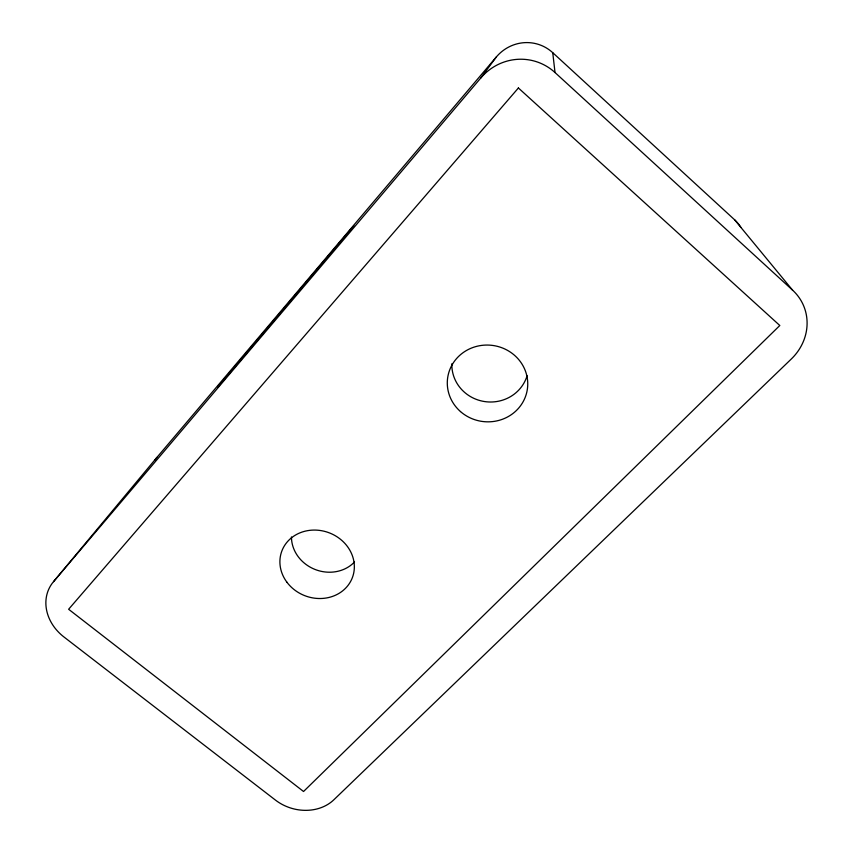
<?xml version="1.0" encoding="UTF-8"?>
<svg xmlns="http://www.w3.org/2000/svg" width="853" height="853" viewBox="0 0 853 853"><rect width="100%" height="100%" fill="white"/><g stroke="black" fill="none" stroke-linecap="round" stroke-linejoin="round"><path stroke-width="1.28" d="M53.536 581.65L480.783 77.996L496.35 56.938A40.944 39.505 -71.6 0 1 552.744 52.694L734.625 219.797L792.618 290.191A51.905 47.843 -24.1 0 1 791.307 359.006L333.875 799.762A42.394 35.602 17.1 0 1 275.466 800.103L63.9 636.935A44.143 37.521 29.5 0 1 53.536 581.65L156.941 457.389L496.35 56.938M552.744 52.694L555.015 72.537L792.618 290.191M480.783 77.996A53.398 51.916 -70.4 0 1 555.015 72.537M155.097 459.831A34.856 31.113 31.4 0 1 156.941 457.389M734.625 219.797A39.771 37.383 -31 0 1 740.884 227.41M354.475 562.02A36.05 32.499 20.6 0 1 314.938 569.409A36.05 32.499 20.6 0 1 291.459 536.942M527.101 375.704A38.385 36.775 6.6 0 1 484.312 401.518A38.385 36.775 6.6 0 1 451.855 363.762M353.76 225.981L217.686 387.07L353.76 225.981M518.4 87.987L68.624 609.266L303.54 791.499L779.813 325.505L518.4 87.987M286.747 581.991A37.692 33.715 20.5 0 0 350.956 580.808A37.692 33.715 20.5 0 0 313.669 530.076A37.692 33.715 20.5 0 0 286.747 581.991M460.481 411.562A40.262 38.364 7.3 0 0 526.834 392.049A40.262 38.364 7.3 0 0 475.249 346.744A40.262 38.364 7.3 0 0 460.481 411.562"/></g></svg>
